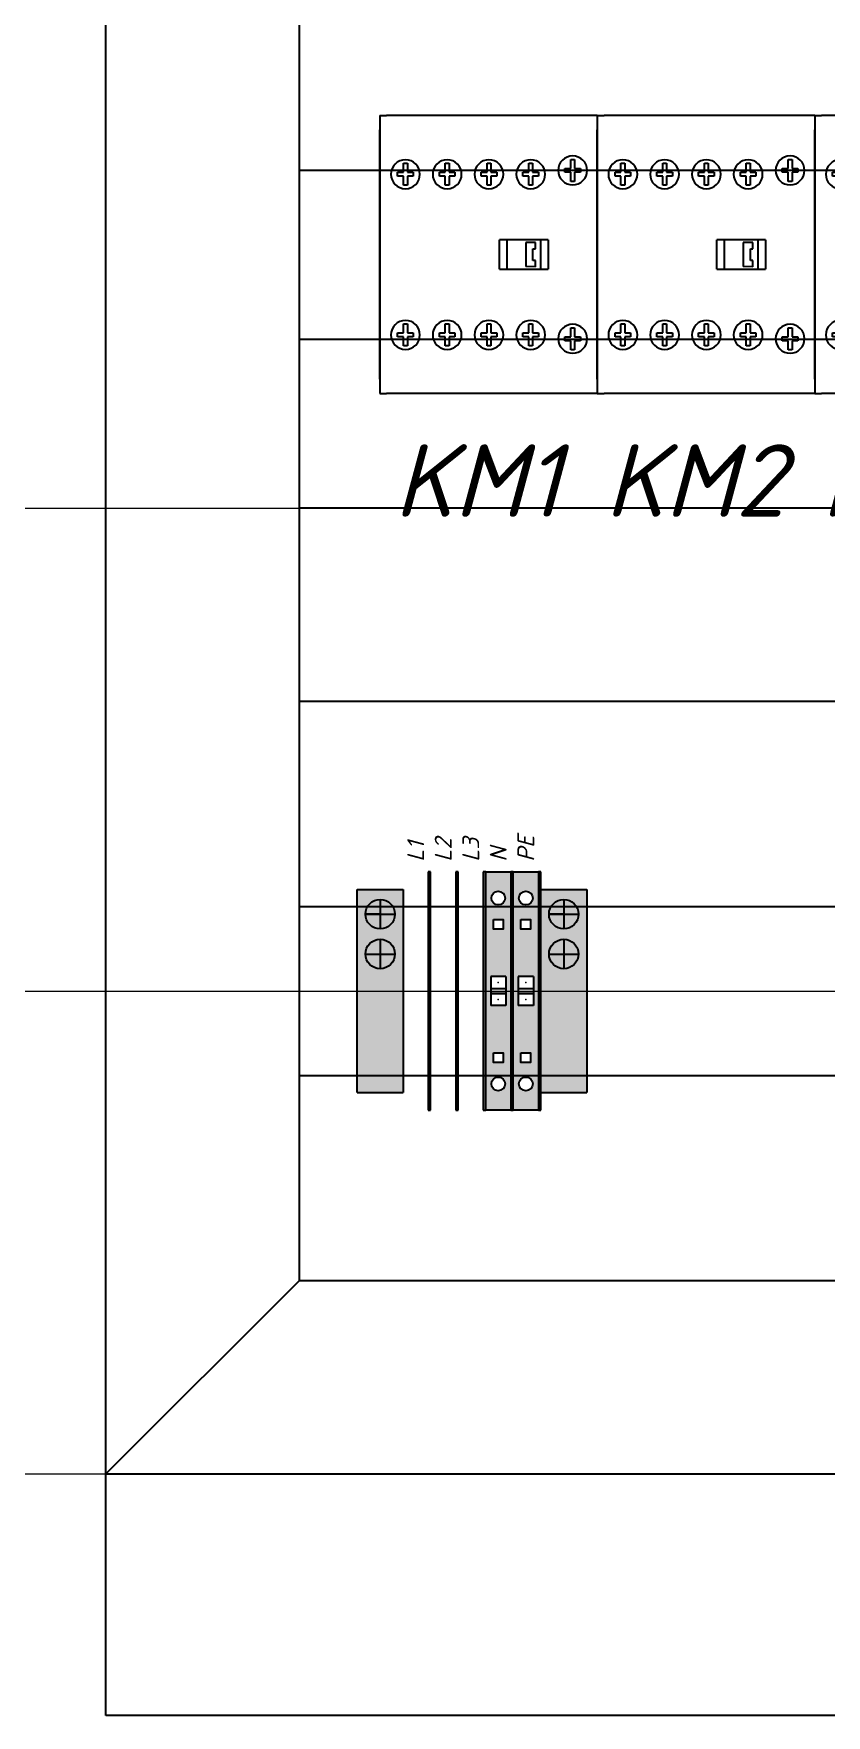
# Model space of a CAD drawing. Header units: millimetres. Extents: x 0 to 53000, y -591 to 24400.
# Drawn here: x 25924.9 to 26089, y 2275 to 2623.3 of the extents above; entities that cross this region are included whole.
import ezdxf
from ezdxf.enums import TextEntityAlignment as Align

# ---------------------------------------------------------------- set-up
doc = ezdxf.new("R2010")
doc.units = ezdxf.units.MM
for name, color, linetype, lineweight in [('КК перф 40х60', 6, 'Continuous', 30), ('Основная', 7, 'Continuous', 30), ('Перемычка', 6, 'Continuous', 140)]:
    doc.layers.add(name, color=color, linetype=linetype, lineweight=lineweight)
doc.layers.add('Привязки', color=2, linetype='Continuous', lineweight=0, plot=False, transparency=0.8)
doc.styles.add('текст', font='isocpeui.ttf')

# ---------------------------------------------------------------- blocks, each defined once
blk = doc.blocks.new('КМ')
at = {"layer": 'Основная'}
for p, q in [((0, 28.8), (0, 28.8)), ((0, 28.8), (0, 25.8)), ((0, 28.8), (1.4, 28.8)), ((0, 28.8), (0, -28.8)), ((1.4, 28.8), (1.4, 28.8)), ((43.6, 28.8), (1.4, 28.8)), ((43.6, 28.8), (43.6, 28.8)), ((45, 28.8), (43.6, 28.8)), ((45, 28.8), (45, 28.8)), ((45, 28.8), (45, 25.8)), ((0, 23.41), (0, 25.8)), ((0, 25.8), (0, 25.8)), ((45, 25.8), (45, 25.8)), ((45, 23.41), (45, 25.8)), ((0, -23.41), (0, 23.41)), ((0, 23.41), (0, 23.41)), ((0, 22.01), (0, 22.01)), ((45, 23.41), (45, 23.41)), ((45, -23.41), (45, 23.41)), ((45, 22.01), (45, 22.01)), ((4.89, 18.91), (5.69, 18.91)), ((4.89, 17.03), (4.89, 18.91)), ((4.89, 18.91), (4.89, 18.91)), ((5.69, 18.91), (5.69, 17.03)), ((5.69, 18.91), (5.69, 18.91)), ((13.53, 18.91), (14.33, 18.91)), ((13.53, 17.03), (13.53, 18.91)), ((13.53, 18.91), (13.53, 18.91)), ((14.33, 18.91), (14.33, 17.03)), ((14.33, 18.91), (14.33, 18.91)), ((22.18, 18.91), (22.98, 18.91)), ((22.18, 17.03), (22.18, 18.91)), ((22.18, 18.91), (22.18, 18.91)), ((22.98, 18.91), (22.98, 17.03)), ((22.98, 18.91), (22.98, 18.91)), ((30.82, 18.91), (31.62, 18.91)), ((30.82, 17.03), (30.82, 18.91)), ((30.82, 18.91), (30.82, 18.91)), ((31.62, 18.91), (31.62, 17.03)), ((31.62, 18.91), (31.62, 18.91)), ((38.29, 17.03), (38.29, 17.83)), ((38.29, 17.83), (39.5, 17.83)), ((38.29, 17.83), (38.29, 17.83)), ((39.5, 19.71), (40.3, 19.71)), ((39.5, 17.83), (39.5, 19.71)), ((39.5, 19.71), (39.5, 19.71)), ((39.5, 17.83), (39.5, 17.83)), ((40.3, 19.71), (40.3, 17.83)), ((40.3, 19.71), (40.3, 19.71)), ((40.3, 17.83), (41.5, 17.83)), ((40.3, 17.83), (40.3, 17.83)), ((41.5, 17.83), (41.5, 17.03)), ((41.5, 17.83), (41.5, 17.83)), ((0, 16.49), (0, 16.49)), ((3.68, 16.23), (3.68, 17.03)), ((3.68, 17.03), (4.89, 17.03)), ((3.68, 17.03), (3.68, 17.03)), ((4.89, 16.23), (3.68, 16.23)), ((3.68, 16.23), (3.68, 16.23)), ((4.89, 17.03), (4.89, 17.03)), ((4.89, 14.35), (4.89, 16.23)), ((4.89, 16.23), (4.89, 16.23)), ((5.69, 14.35), (4.89, 14.35)), ((4.89, 14.35), (4.89, 14.35)), ((5.69, 17.03), (6.89, 17.03)), ((5.69, 17.03), (5.69, 17.03)), ((6.89, 16.23), (5.69, 16.23)), ((5.69, 16.23), (5.69, 14.35)), ((5.69, 16.23), (5.69, 16.23)), ((5.69, 14.35), (5.69, 14.35)), ((6.89, 17.03), (6.89, 16.23)), ((6.89, 17.03), (6.89, 17.03)), ((6.89, 16.23), (6.89, 16.23)), ((12.33, 16.23), (12.33, 17.03)), ((12.33, 17.03), (13.53, 17.03)), ((12.33, 17.03), (12.33, 17.03)), ((13.53, 16.23), (12.33, 16.23)), ((12.33, 16.23), (12.33, 16.23)), ((13.53, 17.03), (13.53, 17.03)), ((13.53, 14.35), (13.53, 16.23)), ((13.53, 16.23), (13.53, 16.23)), ((14.33, 14.35), (13.53, 14.35)), ((13.53, 14.35), (13.53, 14.35)), ((14.33, 17.03), (15.54, 17.03)), ((14.33, 17.03), (14.33, 17.03)), ((15.54, 16.23), (14.33, 16.23)), ((14.33, 16.23), (14.33, 14.35)), ((14.33, 16.23), (14.33, 16.23)), ((14.33, 14.35), (14.33, 14.35)), ((15.54, 17.03), (15.54, 16.23)), ((15.54, 17.03), (15.54, 17.03)), ((15.54, 16.23), (15.54, 16.23)), ((20.98, 16.23), (20.98, 17.03)), ((20.98, 17.03), (22.18, 17.03)), ((20.98, 17.03), (20.98, 17.03)), ((22.18, 16.23), (20.98, 16.23)), ((20.98, 16.23), (20.98, 16.23)), ((22.18, 17.03), (22.18, 17.03)), ((22.18, 14.35), (22.18, 16.23)), ((22.18, 16.23), (22.18, 16.23)), ((22.98, 14.35), (22.18, 14.35)), ((22.18, 14.35), (22.18, 14.35)), ((22.98, 17.03), (24.18, 17.03)), ((22.98, 17.03), (22.98, 17.03)), ((24.18, 16.23), (22.98, 16.23)), ((22.98, 16.23), (22.98, 14.35)), ((22.98, 16.23), (22.98, 16.23)), ((22.98, 14.35), (22.98, 14.35)), ((24.18, 17.03), (24.18, 16.23)), ((24.18, 17.03), (24.18, 17.03)), ((24.18, 16.23), (24.18, 16.23)), ((29.62, 16.23), (29.62, 17.03)), ((29.62, 17.03), (30.82, 17.03)), ((29.62, 17.03), (29.62, 17.03)), ((30.82, 16.23), (29.62, 16.23)), ((29.62, 16.23), (29.62, 16.23)), ((30.82, 17.03), (30.82, 17.03)), ((30.82, 14.35), (30.82, 16.23)), ((30.82, 16.23), (30.82, 16.23)), ((31.62, 14.35), (30.82, 14.35)), ((30.82, 14.35), (30.82, 14.35)), ((31.62, 17.03), (32.83, 17.03)), ((31.62, 17.03), (31.62, 17.03)), ((32.83, 16.23), (31.62, 16.23)), ((31.62, 16.23), (31.62, 14.35)), ((31.62, 16.23), (31.62, 16.23)), ((31.62, 14.35), (31.62, 14.35)), ((32.83, 17.03), (32.83, 16.23)), ((32.83, 17.03), (32.83, 17.03)), ((32.83, 16.23), (32.83, 16.23)), ((39.5, 17.03), (38.29, 17.03)), ((38.29, 17.03), (38.29, 17.03)), ((39.5, 15.15), (39.5, 17.03)), ((39.5, 17.03), (39.5, 17.03)), ((40.3, 15.15), (39.5, 15.15)), ((39.5, 15.15), (39.5, 15.15)), ((41.5, 17.03), (40.3, 17.03)), ((40.3, 17.03), (40.3, 15.15)), ((40.3, 17.03), (40.3, 17.03)), ((40.3, 15.15), (40.3, 15.15)), ((41.5, 17.03), (41.5, 17.03)), ((45, 16.49), (45, 16.49)), ((24.75, -3.04), (24.75, 3.04)), ((34.84, 3.04), (24.75, 3.04)), ((26.33, -3.04), (26.33, 3.04)), ((32.19, 2.5), (30.18, 2.51)), ((30.18, 2.51), (30.18, 2.51)), ((30.18, 2.51), (30.18, -2.5)), ((31.68, -1.21), (31.68, 1.19)), ((31.68, 1.19), (32.19, 1.19)), ((31.68, 1.19), (31.68, 1.19)), ((32.19, 2.5), (32.19, 2.5)), ((32.19, 1.19), (32.19, 2.5)), ((32.19, 1.19), (32.19, 1.19)), ((33.23, 3.04), (33.23, -3.04)), ((34.84, 3.04), (34.84, -3.04)), ((24.75, -3.04), (34.84, -3.04)), ((24.75, -3.04), (24.75, -3.04)), ((26.33, -3.04), (26.33, -3.04)), ((32.19, -2.52), (30.18, -2.5)), ((30.18, -2.5), (30.18, -2.5)), ((32.19, -1.21), (31.68, -1.21)), ((31.68, -1.21), (31.68, -1.21)), ((32.19, -2.52), (32.19, -1.21)), ((32.19, -1.21), (32.19, -1.21)), ((32.19, -2.52), (32.19, -2.52)), ((33.23, -3.04), (33.23, -3.04)), ((34.84, -3.04), (34.84, -3.04)), ((0, -16.49), (0, -16.49)), ((3.68, -17.04), (3.68, -16.24)), ((3.68, -16.24), (4.89, -16.24)), ((3.68, -16.24), (3.68, -16.24)), ((4.89, -17.04), (3.68, -17.04)), ((3.68, -17.04), (3.68, -17.04)), ((4.89, -14.36), (5.69, -14.36)), ((4.89, -16.24), (4.89, -14.36)), ((4.89, -14.36), (4.89, -14.36)), ((4.89, -16.24), (4.89, -16.24)), ((4.89, -18.92), (4.89, -17.04)), ((4.89, -17.04), (4.89, -17.04)), ((5.69, -14.36), (5.69, -16.24)), ((5.69, -14.36), (5.69, -14.36)), ((5.69, -16.24), (6.89, -16.24)), ((5.69, -16.24), (5.69, -16.24)), ((6.89, -17.04), (5.69, -17.04)), ((5.69, -17.04), (5.69, -18.92)), ((5.69, -17.04), (5.69, -17.04)), ((6.89, -16.24), (6.89, -17.04)), ((6.89, -16.24), (6.89, -16.24)), ((6.89, -17.04), (6.89, -17.04)), ((12.33, -17.04), (12.33, -16.24)), ((12.33, -16.24), (13.53, -16.24)), ((12.33, -16.24), (12.33, -16.24)), ((13.53, -17.04), (12.33, -17.04)), ((12.33, -17.04), (12.33, -17.04)), ((13.53, -14.36), (14.33, -14.36)), ((13.53, -16.24), (13.53, -14.36)), ((13.53, -14.36), (13.53, -14.36)), ((13.53, -16.24), (13.53, -16.24)), ((13.53, -18.92), (13.53, -17.04)), ((13.53, -17.04), (13.53, -17.04)), ((14.33, -14.36), (14.33, -16.24)), ((14.33, -14.36), (14.33, -14.36)), ((14.33, -16.24), (15.54, -16.24)), ((14.33, -16.24), (14.33, -16.24)), ((15.54, -17.04), (14.33, -17.04)), ((14.33, -17.04), (14.33, -18.92)), ((14.33, -17.04), (14.33, -17.04)), ((15.54, -16.24), (15.54, -17.04)), ((15.54, -16.24), (15.54, -16.24)), ((15.54, -17.04), (15.54, -17.04)), ((20.98, -17.04), (20.98, -16.24)), ((20.98, -16.24), (22.18, -16.24)), ((20.98, -16.24), (20.98, -16.24)), ((22.18, -17.04), (20.98, -17.04)), ((20.98, -17.04), (20.98, -17.04)), ((22.18, -14.36), (22.98, -14.36)), ((22.18, -16.24), (22.18, -14.36)), ((22.18, -14.36), (22.18, -14.36)), ((22.18, -16.24), (22.18, -16.24)), ((22.18, -18.92), (22.18, -17.04)), ((22.18, -17.04), (22.18, -17.04)), ((22.98, -14.36), (22.98, -16.24)), ((22.98, -14.36), (22.98, -14.36)), ((22.98, -16.24), (24.18, -16.24)), ((22.98, -16.24), (22.98, -16.24)), ((24.18, -17.04), (22.98, -17.04)), ((22.98, -17.04), (22.98, -18.92)), ((22.98, -17.04), (22.98, -17.04)), ((24.18, -16.24), (24.18, -17.04)), ((24.18, -16.24), (24.18, -16.24)), ((24.18, -17.04), (24.18, -17.04)), ((29.62, -17.04), (29.62, -16.24)), ((29.62, -16.24), (30.82, -16.24)), ((29.62, -16.24), (29.62, -16.24)), ((30.82, -17.04), (29.62, -17.04)), ((29.62, -17.04), (29.62, -17.04)), ((30.82, -14.36), (31.62, -14.36)), ((30.82, -16.24), (30.82, -14.36)), ((30.82, -14.36), (30.82, -14.36)), ((30.82, -16.24), (30.82, -16.24)), ((30.82, -18.92), (30.82, -17.04)), ((30.82, -17.04), (30.82, -17.04)), ((31.62, -14.36), (31.62, -16.24)), ((31.62, -14.36), (31.62, -14.36)), ((31.62, -16.24), (32.83, -16.24)), ((31.62, -16.24), (31.62, -16.24)), ((32.83, -17.04), (31.62, -17.04)), ((31.62, -17.04), (31.62, -18.92)), ((31.62, -17.04), (31.62, -17.04)), ((32.83, -16.24), (32.83, -17.04)), ((32.83, -16.24), (32.83, -16.24)), ((32.83, -17.04), (32.83, -17.04)), ((38.29, -17.83), (38.29, -17.03)), ((38.29, -17.03), (39.5, -17.03)), ((38.29, -17.03), (38.29, -17.03)), ((38.29, -17.83), (38.29, -17.03)), ((38.29, -17.03), (39.5, -17.03)), ((38.29, -17.03), (38.29, -17.03)), ((39.5, -15.15), (40.3, -15.15)), ((39.5, -17.03), (39.5, -15.15)), ((39.5, -15.15), (39.5, -15.15)), ((39.5, -15.15), (40.3, -15.15)), ((39.5, -17.03), (39.5, -15.15)), ((39.5, -15.15), (39.5, -15.15)), ((39.5, -17.03), (39.5, -17.03)), ((39.5, -17.03), (39.5, -17.03)), ((40.3, -15.15), (40.3, -17.03)), ((40.3, -15.15), (40.3, -15.15)), ((40.3, -15.15), (40.3, -17.03)), ((40.3, -15.15), (40.3, -15.15)), ((40.3, -17.03), (41.5, -17.03)), ((40.3, -17.03), (40.3, -17.03)), ((40.3, -17.03), (41.5, -17.03)), ((40.3, -17.03), (40.3, -17.03)), ((41.5, -17.03), (41.5, -17.83)), ((41.5, -17.03), (41.5, -17.03)), ((41.5, -17.03), (41.5, -17.83)), ((41.5, -17.03), (41.5, -17.03)), ((45, -16.49), (45, -16.49)), ((0, -17.5), (0, -17.5)), ((5.69, -18.92), (4.89, -18.92)), ((4.89, -18.92), (4.89, -18.92)), ((5.69, -18.92), (5.69, -18.92)), ((14.33, -18.92), (13.53, -18.92)), ((13.53, -18.92), (13.53, -18.92)), ((14.33, -18.92), (14.33, -18.92)), ((22.98, -18.92), (22.18, -18.92)), ((22.18, -18.92), (22.18, -18.92)), ((22.98, -18.92), (22.98, -18.92)), ((31.62, -18.92), (30.82, -18.92)), ((30.82, -18.92), (30.82, -18.92)), ((31.62, -18.92), (31.62, -18.92)), ((39.5, -17.83), (38.29, -17.83)), ((38.29, -17.83), (38.29, -17.83)), ((39.5, -17.83), (38.29, -17.83)), ((38.29, -17.83), (38.29, -17.83)), ((39.5, -19.71), (39.5, -17.83)), ((39.5, -17.83), (39.5, -17.83)), ((39.5, -19.71), (39.5, -17.83)), ((39.5, -17.83), (39.5, -17.83)), ((40.3, -19.71), (39.5, -19.71)), ((39.5, -19.71), (39.5, -19.71)), ((40.3, -19.71), (39.5, -19.71)), ((39.5, -19.71), (39.5, -19.71)), ((41.5, -17.83), (40.3, -17.83)), ((40.3, -17.83), (40.3, -19.71)), ((40.3, -17.83), (40.3, -17.83)), ((41.5, -17.83), (40.3, -17.83)), ((40.3, -17.83), (40.3, -19.71)), ((40.3, -17.83), (40.3, -17.83)), ((40.3, -19.71), (40.3, -19.71)), ((40.3, -19.71), (40.3, -19.71)), ((41.5, -17.83), (41.5, -17.83)), ((41.5, -17.83), (41.5, -17.83)), ((45, -17.5), (45, -17.5)), ((0, -22.01), (0, -22.01)), ((0, -25.8), (0, -23.41)), ((0, -23.41), (0, -23.41)), ((45, -22.01), (45, -22.01)), ((45, -23.41), (45, -23.41)), ((45, -25.8), (45, -23.41)), ((0, -25.8), (0, -28.8)), ((0, -25.8), (0, -25.8)), ((45, -25.8), (45, -25.8)), ((45, -25.8), (45, -28.8)), ((0, -28.8), (0, -28.8)), ((0, -28.8), (1.4, -28.8)), ((43.6, -28.8), (1.4, -28.8)), ((1.4, -28.8), (1.4, -28.8)), ((43.6, -28.8), (43.6, -28.8)), ((45, -28.8), (43.6, -28.8)), ((45, -28.8), (45, -28.8))]:
    blk.add_line(p, q, dxfattribs=at)
for centre, start, end in [((5.29, 16.63), 0, 180), ((13.93, 16.63), 0, 180), ((22.58, 16.63), 0, 180), ((31.22, 16.63), 0, 180), ((39.9, 17.43), 90, 180), ((39.9, 17.43), 180, 0), ((39.9, 17.43), 0, 90), ((5.29, 16.63), 180, 270), ((5.29, 16.63), 270, 0), ((13.93, 16.63), 180, 270), ((13.93, 16.63), 270, 0), ((22.58, 16.63), 180, 270), ((22.58, 16.63), 270, 0), ((31.22, 16.63), 180, 270), ((31.22, 16.63), 270, 0), ((5.29, -16.64), 0, 180), ((13.93, -16.64), 90, 180), ((13.93, -16.64), 0, 90), ((22.58, -16.64), 90, 180), ((22.58, -16.64), 0, 90), ((31.22, -16.64), 0, 180), ((5.29, -16.64), 180, 270), ((5.29, -16.64), 270, 0), ((13.93, -16.64), 180, 0), ((22.58, -16.64), 180, 0), ((31.22, -16.64), 180, 270), ((31.22, -16.64), 270, 0), ((39.9, -17.43), 90, 180), ((39.9, -17.43), 0, 180), ((39.9, -17.43), 0, 90), ((39.9, -17.43), 180, 270), ((39.9, -17.43), 270, 0)]:
    blk.add_arc(centre, 3, start, end, dxfattribs=at)
at = {"layer": 'Основная', "style": 'текст'}
blk.add_attdef('№', text='', height=20, dxfattribs=at).set_placement((20.14, -46.8), align=Align.MIDDLE_CENTER)
blk = doc.blocks.new('КПИ 2-2.5')
at = {"layer": 'Основная'}
for p, q in [((0, -24.65), (0, 24.65)), ((0, 24.65), (5.2, 24.65)), ((5.2, 24.65), (5.2, -24.65)), ((2.6, 3), (1.025, 3)), ((1.025, 3), (1.025, 0)), ((1.025, 0.5), (4.175, 0.5)), ((1.025, 0.5), (4.175, 0.5)), ((1.025, 0), (1.025, -3)), ((4.175, 3), (2.6, 3)), ((4.175, 3), (4.175, 0)), ((4.175, 0), (4.175, -3)), ((4.175, -0.5), (1.025, -0.5)), ((1.025, -0.5), (4.175, -0.5)), ((2.6, -3), (1.025, -3)), ((4.175, -3), (2.6, -3)), ((5.2, -24.65), (0, -24.65))]:
    blk.add_line(p, q, dxfattribs=at)
for points in [[(1.6, 14.825), (3.6, 14.825), (3.6, 12.825), (1.6, 12.825)], [(1.6, -12.825), (3.6, -12.825), (3.6, -14.825), (1.6, -14.825)]]:
    blk.add_lwpolyline(points, close=True, dxfattribs=at)
for centre in [(2.6, 19.2375), (2.6, -19.2375)]:
    blk.add_circle(centre, 1.4187, dxfattribs=at)
blk = doc.blocks.new('КПИ 2-2.5 синяя')
at = {"layer": 'Основная', "true_color": 0x22346e}
h = blk.add_hatch(color=159, dxfattribs=at)
h.dxf.hatch_style = 1
h.paths.add_polyline_path([(5.2, 24.65), (0, 24.65), (0, -24.65), (5.2, -24.65)])
h.paths.add_polyline_path([(4.17, 3), (4.17, 0), (4.17, -3), (2.6, -3), (1.03, -3), (1.03, 0), (1.03, 3), (2.6, 3)], flags=16)
h.paths.add_polyline_path([(1.6, 12.82), (1.6, 14.82), (3.6, 14.82), (3.6, 12.82)], flags=16)
h.paths.add_polyline_path([(1.18, 19.24, -1), (4.02, 19.24, -1)], flags=16)
h.paths.add_polyline_path([(3.6, -12.82), (3.6, -14.82), (1.6, -14.82), (1.6, -12.82)], flags=16)
h.paths.add_polyline_path([(4.02, -19.24, -1), (1.18, -19.24, -1)], flags=16)
at = {"layer": 'Привязки'}
for centre in [(2.6, 1.75), (2.6, -1.75)]:
    blk.add_circle(centre, 0.00000908, dxfattribs=at)
for p in [(2.6, 1.75), (2.6, 1.75), (2.6, 1.75), (2.6, 1.75), (2.6, 1.75), (2.6, 1.75), (2.6, -1.75), (2.6, -1.75), (2.6, -1.75), (2.6, -1.75), (2.6, -1.75), (2.6, -1.75)]:
    blk.add_point(p, dxfattribs=at)
at = {"layer": 'Основная'}
blk.add_blockref('КПИ 2-2.5', (0, 0), dxfattribs=at)
blk = doc.blocks.new('КПИ 2-2.5 ЖЗ')
at = {"layer": 'Основная', "true_color": 0x939598}
h = blk.add_hatch(color=252, dxfattribs=at)
h.set_gradient(color1=(19, 103, 52), color2=(200, 201, 45), rotation=45, name='CYLINDER')
h.paths.add_polyline_path([(5.2, 24.65), (0, 24.65), (0, 0), (1.03, 0), (1.03, 3), (2.6, 3), (4.17, 3), (4.17, -3), (5.2, -3)])
h.paths.add_polyline_path([(1.6, 12.82), (1.6, 14.82), (3.6, 14.82), (3.6, 12.82)], flags=16)
edge = h.paths.add_edge_path(flags=16)
edge.add_arc((2.6, 19.24), 1.42, 0, 360)
at = {"layer": 'Основная'}
h = blk.add_hatch(color=256, dxfattribs=at)
h.set_gradient(color1=(200, 201, 45), color2=(19, 103, 52), rotation=45, name='CYLINDER')
h.paths.add_polyline_path([(5.2, 0), (4.17, 0), (4.17, -3), (2.6, -3), (1.03, -3), (1.03, 3), (0, 3), (0, -24.65), (5.2, -24.65)])
h.paths.add_polyline_path([(3.6, -12.82), (3.6, -14.82), (1.6, -14.82), (1.6, -12.82)], flags=16)
edge = h.paths.add_edge_path(flags=16)
edge.add_arc((2.6, -19.24), 1.42, 0, 360)
at = {"layer": 'Привязки'}
for centre in [(2.6, 1.75), (2.6, -1.75)]:
    blk.add_circle(centre, 0.00000908, dxfattribs=at)
for p in [(2.6, 1.75), (2.6, 1.75), (2.6, 1.75), (2.6, 1.75), (2.6, 1.75), (2.6, 1.75), (2.6, -1.75), (2.6, -1.75), (2.6, -1.75), (2.6, -1.75), (2.6, -1.75), (2.6, -1.75)]:
    blk.add_point(p, dxfattribs=at)
at = {"layer": 'Основная'}
blk.add_blockref('КПИ 2-2.5', (0, 0), dxfattribs=at)
blk = doc.blocks.new('Заглушка КПИ зеленая 1.5-2.5')
at = {"layer": 'Основная'}
h = blk.add_hatch(color=3, dxfattribs=at)
h.dxf.hatch_style = 1
h.paths.add_polyline_path([(2212.92, 559.35), (2213.42, 559.35), (2213.42, 608.65), (2212.92, 608.65)])
for p, q in [((2212.92, 608.65), (2212.92, 559.35)), ((2213.42, 608.65), (2212.92, 608.65)), ((2213.42, 559.35), (2213.42, 608.65)), ((2212.92, 559.35), (2213.42, 559.35))]:
    blk.add_line(p, q, dxfattribs=at)
blk = doc.blocks.new('Стопор на DIN')
at = {"layer": 'Основная', "true_color": 0x939598}
h = blk.add_hatch(color=252, dxfattribs=at)
h.dxf.hatch_style = 1
h.paths.add_polyline_path([(0, 21), (-9.5, 21), (-9.5, -21), (0, -21)])
at = {"layer": 'Основная'}
for p, q in [((-9.5, -21), (-9.5, 21)), ((-9.5, 21), (0, 21)), ((0, 21), (0, -21)), ((-4.75, 18.97), (-4.75, 12.87)), ((-4.75, 15.92), (-7.8, 15.92)), ((-7.8, 15.92), (-1.7, 15.92)), ((-4.75, 10.71), (-4.75, 4.6)), ((-7.8, 7.66), (-1.7, 7.66)), ((-9.5, -21), (0, -21))]:
    blk.add_line(p, q, dxfattribs=at)
for centre in [(-4.75, 15.92), (-4.75, 7.66)]:
    blk.add_circle(centre, 3.05, dxfattribs=at)
blk = doc.blocks.new('Заглушка КПИ серая 1.5-2.5')
at = {"layer": 'Основная', "true_color": 0x939598}
h = blk.add_hatch(color=252, dxfattribs=at)
h.dxf.hatch_style = 1
h.paths.add_polyline_path([(0, -24.65), (0.5, -24.65), (0.5, 24.65), (0, 24.65)])
at = {"layer": 'Основная'}
for p, q in [((0, 24.65), (0, -24.65)), ((0.5, 24.65), (0, 24.65)), ((0.5, -24.65), (0.5, 24.65)), ((0, -24.65), (0.5, -24.65))]:
    blk.add_line(p, q, dxfattribs=at)
blk = doc.blocks.new('Заглушка КПИ синяя 1.5-2.5')
at = {"layer": 'Основная'}
h = blk.add_hatch(color=5, dxfattribs=at)
h.dxf.hatch_style = 1
h.paths.add_polyline_path([(0, -24.65), (0.5, -24.65), (0.5, 24.65), (0, 24.65)])
for p, q in [((0, 24.65), (0, -24.65)), ((0.5, 24.65), (0, 24.65)), ((0.5, -24.65), (0.5, 24.65)), ((0, -24.65), (0.5, -24.65))]:
    blk.add_line(p, q, dxfattribs=at)

msp = doc.modelspace()

# ---------------------------------------------------------------- linework, layer by layer
at = {"layer": 'КК перф 40х60'}
for p, q in [((25939.8403, 2325), (25939.8403, 2650)), ((25979.8403, 2650), (25979.8403, 2365)), ((26449.8403, 2525), (25979.8403, 2525.00006)), ((25979.8403, 2485), (26449.8403, 2485)), ((25979.8403, 2365), (25939.8403, 2325)), ((26214.8403, 2365), (25979.8403, 2365)), ((25939.8403, 2325), (26214.8403, 2325))]:
    msp.add_line(p, q, dxfattribs=at)
at = {"layer": 'Основная'}
for p, q in [((25939.8403, 2275), (25939.8403, 3025)), ((25979.8403, 2595.00001), (26004.8403, 2595.00001)), ((26004.8403, 2595.00001), (26029.8403, 2595.00001)), ((26029.8403, 2595.00001), (26054.8403, 2595.00001)), ((26054.8403, 2595.00001), (26079.8403, 2595.00001)), ((26079.8403, 2595.00001), (26104.8403, 2595.00001)), ((25979.8403, 2560.00001), (26004.8403, 2560.00001)), ((26004.8403, 2560.00001), (26029.8403, 2560.00001)), ((26029.8403, 2560.00001), (26054.8403, 2560.00001)), ((26054.8403, 2560.00001), (26079.8403, 2560.00001)), ((26079.8403, 2560.00001), (26104.8403, 2560.00001)), ((25979.8403, 2442.5), (26004.8403, 2442.5)), ((26004.8403, 2442.5), (26029.8403, 2442.5)), ((26029.8403, 2442.5), (26054.8403, 2442.5)), ((26054.8403, 2442.5), (26079.8403, 2442.5)), ((26079.8403, 2442.5), (26104.8403, 2442.5)), ((25979.8403, 2407.5), (26004.8403, 2407.50001)), ((26004.8403, 2407.5), (26029.8403, 2407.50001)), ((26029.8403, 2407.5), (26054.8403, 2407.50001)), ((26054.8403, 2407.5), (26079.8403, 2407.50001)), ((26079.8403, 2407.5), (26104.8403, 2407.50001)), ((26489.8403, 2275), (25939.8403, 2275))]:
    msp.add_line(p, q, dxfattribs=at)
at = {"layer": 'Привязки'}
for p, q in [((24502.11543, 2525), (26793.83296, 2525)), ((24502.11543, 2425), (26793.83296, 2425)), ((24502.11543, 2325), (26793.83296, 2325))]:
    msp.add_line(p, q, dxfattribs=at)

# ---------------------------------------------------------------- block references
at = {"layer": 'Основная'}
ref = msp.add_blockref('КМ', (25996.5676, 2577.50001), dxfattribs=at)
ref.add_attrib('№', 'KM1', dxfattribs={"layer": '0', "height": 15, "style": 'текст'}).set_placement((26016.71168, 2530.7026), align=Align.MIDDLE_CENTER)
ref = msp.add_blockref('КМ', (26041.5676, 2577.50001), dxfattribs=at)
ref.add_attrib('№', 'KM2', dxfattribs={"layer": '0', "height": 15, "style": 'текст'}).set_placement((26061.71168, 2530.7026), align=Align.MIDDLE_CENTER)
ref = msp.add_blockref('КМ', (26086.5676, 2577.50001), dxfattribs=at)
ref.add_attrib('№', 'KM3', dxfattribs={"layer": '0', "height": 15, "style": 'текст'}).set_placement((26106.71168, 2530.7026), align=Align.MIDDLE_CENTER)
at = {"layer": 'Основная', "lineweight": -3}
for name, p in [('КПИ 2-2.5 синяя', (26018.4776, 2424.99996)), ('КПИ 2-2.5 синяя', (26018.4776, 2424.99996)), ('КПИ 2-2.5 ЖЗ', (26024.1776, 2424.99996)), ('Заглушка КПИ зеленая 1.5-2.5', (23816.4541, 1841)), ('Стопор на DIN', (26001.3776, 2424.99999)), ('Стопор на DIN', (26039.3776, 2424.99999))]:
    msp.add_blockref(name, p, dxfattribs=at)
at = {"layer": 'Перемычка'}
for name, p in [('Заглушка КПИ серая 1.5-2.5', (26006.5776, 2424.99999)), ('Заглушка КПИ серая 1.5-2.5', (26012.2776, 2424.99998)), ('Заглушка КПИ серая 1.5-2.5', (26017.9776, 2425.00003)), ('Заглушка КПИ синяя 1.5-2.5', (26023.6776, 2424.99996))]:
    msp.add_blockref(name, p, dxfattribs=at)

# ---------------------------------------------------------------- texts
at = {"char_height": 3.5, "attachment_point": 4, "rotation": 90, "style": 'текст'}
for s, insert in [('\\pxql;L1', (26003.9776, 2451.77097)), ('\\pxql;L2', (26009.6776, 2451.77095)), ('\\pxql;L3', (26015.3776, 2451.77095)), ('\\pxql;N', (26021.0776, 2451.77094)), ('\\pxql;PE', (26026.7776, 2451.77093))]:
    msp.add_mtext_dynamic_manual_height_columns(s, width=29.7992202, gutter_width=250, heights=[5.07264], dxfattribs=dict(at, insert=insert))

doc.saveas('drawing.dxf')
